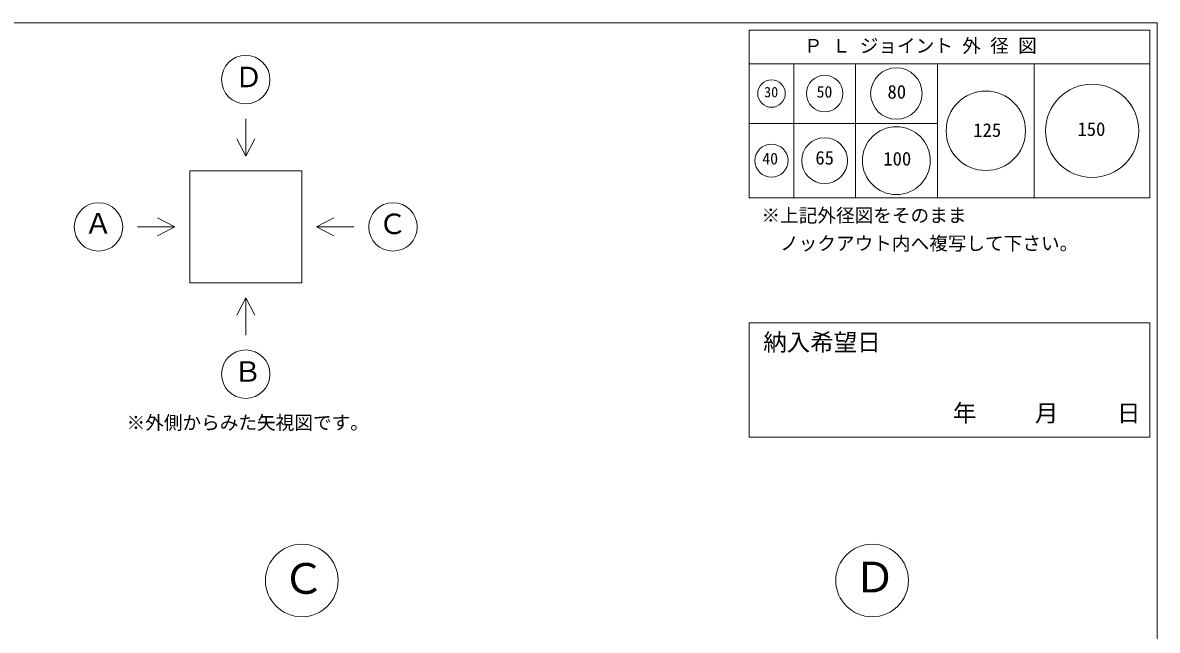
# Model space of a CAD drawing. Units: millimetres, scale not verified. Extents: x -4890 to 18490, y -2296 to 2296.
# Drawn here: x 1846 to 4890, y 666 to 2296 of the extents above; entities that cross this region are included whole.
import ezdxf
from ezdxf.enums import TextEntityAlignment as Align

# ---------------------------------------------------------------- set-up
doc = ezdxf.new("R2010")
doc.units = ezdxf.units.MM
doc.header["$LTSCALE"] = 10
for name, color, linetype, lineweight in [('0-2_waku', 7, 'Continuous', 18), ('0-3_gaikei', 7, 'Continuous', 18), ('0-7_hole', 7, 'Continuous', 18), ('0-D_文字１', 7, 'Continuous', 18)]:
    doc.layers.add(name, color=color, linetype=linetype, lineweight=lineweight)
doc.styles.add('ＭＳ ゴシック', font='')
doc.styles.get('ＭＳ ゴシック').set_extended_font_data('MS Gothic')

msp = doc.modelspace()

# ---------------------------------------------------------------- linework, layer by layer
at = {"layer": '0-2_waku'}
for p, q in [((-1230, 2295.96), (4890, 2295.96)), ((4890, 2295.96), (4890, -1979.04)), ((4890, 2295.96), (4890, -1979.04)), ((3795, 2275.96), (3795, 1825.96)), ((3795, 2275.96), (4870, 2275.96)), ((3795, 2275.96), (4870, 2275.96)), ((3795, 2275.96), (4870, 2275.96)), ((3795, 2275.96), (3795, 1825.96)), ((3795, 2275.96), (4870, 2275.96)), ((3795, 2275.96), (4870, 2275.96)), ((3795, 2275.96), (4870, 2275.96)), ((4870, 2275.96), (4870, 1825.96)), ((4870, 2275.96), (4870, 1825.96)), ((3795, 2185.96), (4870, 2185.96)), ((3915, 2185.96), (3915, 1825.96)), ((4080, 2185.96), (4080, 1825.96)), ((4300, 2185.96), (4300, 1825.96)), ((4560, 2185.96), (4560, 1825.96)), ((3795, 2025.96), (4300, 2025.96)), ((3795, 1825.96), (4870, 1825.96)), ((3795, 1825.96), (4870, 1825.96)), ((3795, 1490.67), (3795, 1183.96)), ((3795, 1490.67), (4870, 1490.67)), ((4870, 1490.67), (4870, 1183.96)), ((3795, 1183.96), (4870, 1183.96))]:
    msp.add_line(p, q, dxfattribs=at)
at = {"layer": '0-3_gaikei'}
for p, q in [((2444.61, 2038.18), (2444.61, 1938.18)), ((2444.61, 1938.18), (2420.48, 1984.56)), ((2444.61, 1938.18), (2468.73, 1984.56)), ((2294.61, 1898.18), (2594.61, 1898.18)), ((2294.61, 1898.18), (2294.61, 1598.18)), ((2594.61, 1898.18), (2594.61, 1598.18)), ((2254.61, 1748.18), (2208.23, 1772.31)), ((2634.61, 1748.18), (2680.98, 1772.31)), ((2154.61, 1748.18), (2254.61, 1748.18)), ((2254.61, 1748.18), (2208.23, 1724.06)), ((2294.61, 1598.18), (2594.61, 1598.18)), ((2444.61, 1558.18), (2420.48, 1511.81)), ((2444.61, 1558.18), (2468.73, 1511.81)), ((2444.61, 1458.18), (2444.61, 1558.18))]:
    msp.add_line(p, q, dxfattribs=at)
msp.add_lwpolyline([(2734.61, 1748.18), (2634.61, 1748.18), (2680.98, 1724.06)], dxfattribs=at)
for centre, radius in [((2444.61, 2143.18), 65), ((2049.61, 1748.18), 65), ((2839.61, 1748.18), 65), ((2444.61, 1353.18), 65), ((2595, 799.71), 97.5), ((4125, 799.71), 97.5)]:
    msp.add_circle(centre, radius, dxfattribs=at)
at = {"layer": '0-7_hole'}
for centre, radius in [((4190, 2105.96), 69), ((3855, 2105.96), 37), ((3997.5, 2105.96), 49), ((4715, 2005.96), 125), ((4430, 2005.96), 106.5), ((4190, 1925.96), 91), ((3997.5, 1925.96), 61.5), ((3855, 1925.96), 44.5)]:
    msp.add_circle(centre, radius, dxfattribs=at)

# ---------------------------------------------------------------- texts
at = {"layer": '0-7_hole', "style": 'ＭＳ ゴシック'}
for s, height, p in [('30', 28.04, (3834.95, 2087.43)), ('50', 31.16, (3975.91, 2085.62)), ('80', 36.66, (4166.18, 2081.28)), ('125', 36.66, (4396.28, 1978.54)), ('150', 36.66, (4675.81, 1981.19)), ('65', 36.66, (3972.72, 1904.24)), ('100', 36.66, (4155.05, 1901.78)), ('40', 31.16, (3830.27, 1906.37))]:
    msp.add_text(s, height=height, dxfattribs=at).set_placement(p, align=Align.BOTTOM_LEFT)
at = {"layer": '0-D_文字１', "style": 'ＭＳ ゴシック'}
for s, height, p in [('Ｐ Ｌ ジョイント 外 径 図', 36.66, (3941.92, 2204.79)), ('Ｄ', 54.99, (2415.04, 2106.32)), ('※上記外径図をそのまま', 36.66, (3827.95, 1749.77)), ('Ａ', 54.99, (2011.35, 1713.8)), ('Ｃ', 54.99, (2800.86, 1712.37)), ('\u3000ノックアウト内へ複写して下さい。', 36.66, (3827.95, 1674.77)), ('納入希望日', 46.19, (3832.85, 1401.79)), ('Ｂ', 54.99, (2412.31, 1316.32)), ('\u3000\u3000\u3000年     月     日', 46.19, (4152.51, 1211.9)), ('※外側からみた矢視図です。', 36.66, (2124.81, 1193.82)), ('Ｃ', 82.48, (2542.99, 739.24)), ('Ｄ', 82.48, (4075.8, 742.95))]:
    msp.add_text(s, height=height, dxfattribs=at).set_placement(p, align=Align.BOTTOM_LEFT)

doc.saveas('drawing.dxf')
